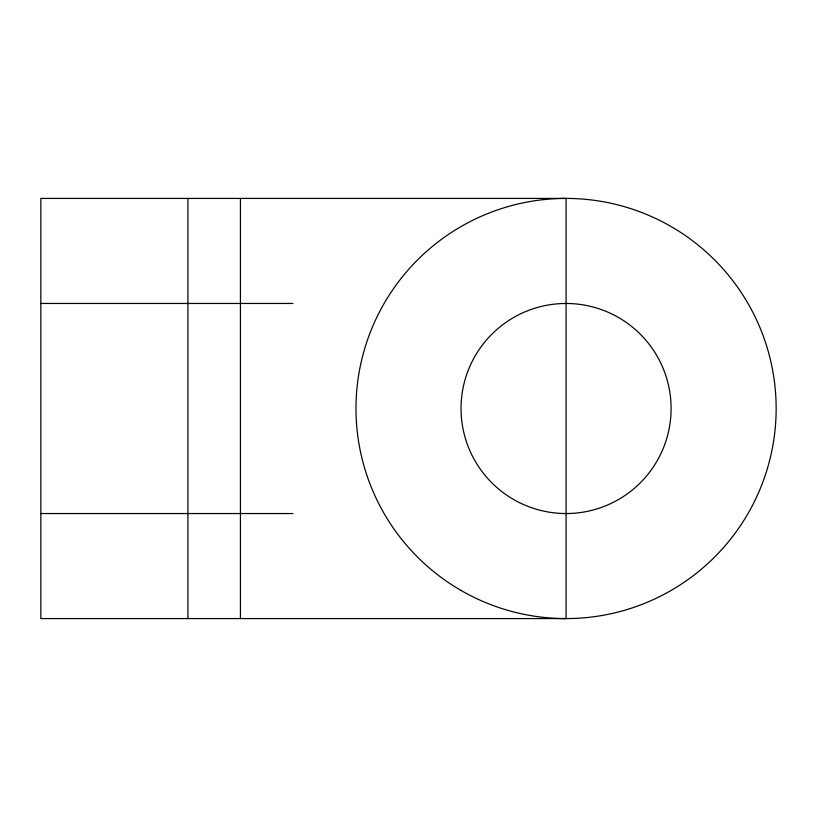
<?xml version="1.0" encoding="UTF-8"?>
<svg xmlns="http://www.w3.org/2000/svg" width="817" height="817" viewBox="0 0 817 817"><rect width="100%" height="100%" fill="white"/><g stroke="black" fill="none" stroke-linecap="round" stroke-linejoin="round"><path stroke-width="1.23" d="M40.85 303.454L292.956 303.454M40.85 513.546L292.956 513.546M240.433 198.419L240.433 618.581M187.91 198.419L187.91 618.581M566.069 198.419L40.85 198.419L40.85 618.581L566.069 618.581L566.069 198.419M513.546 499.463A105.025 105.025 0 0 0 671.094 408.51A105.025 105.025 0 0 0 513.556 317.547A105.025 105.025 0 0 0 513.546 499.463M461.023 590.436A210.081 210.081 0 0 0 776.15 408.5A210.081 210.081 0 0 0 461.023 226.564A210.081 210.081 0 0 0 461.023 590.436"/></g></svg>
